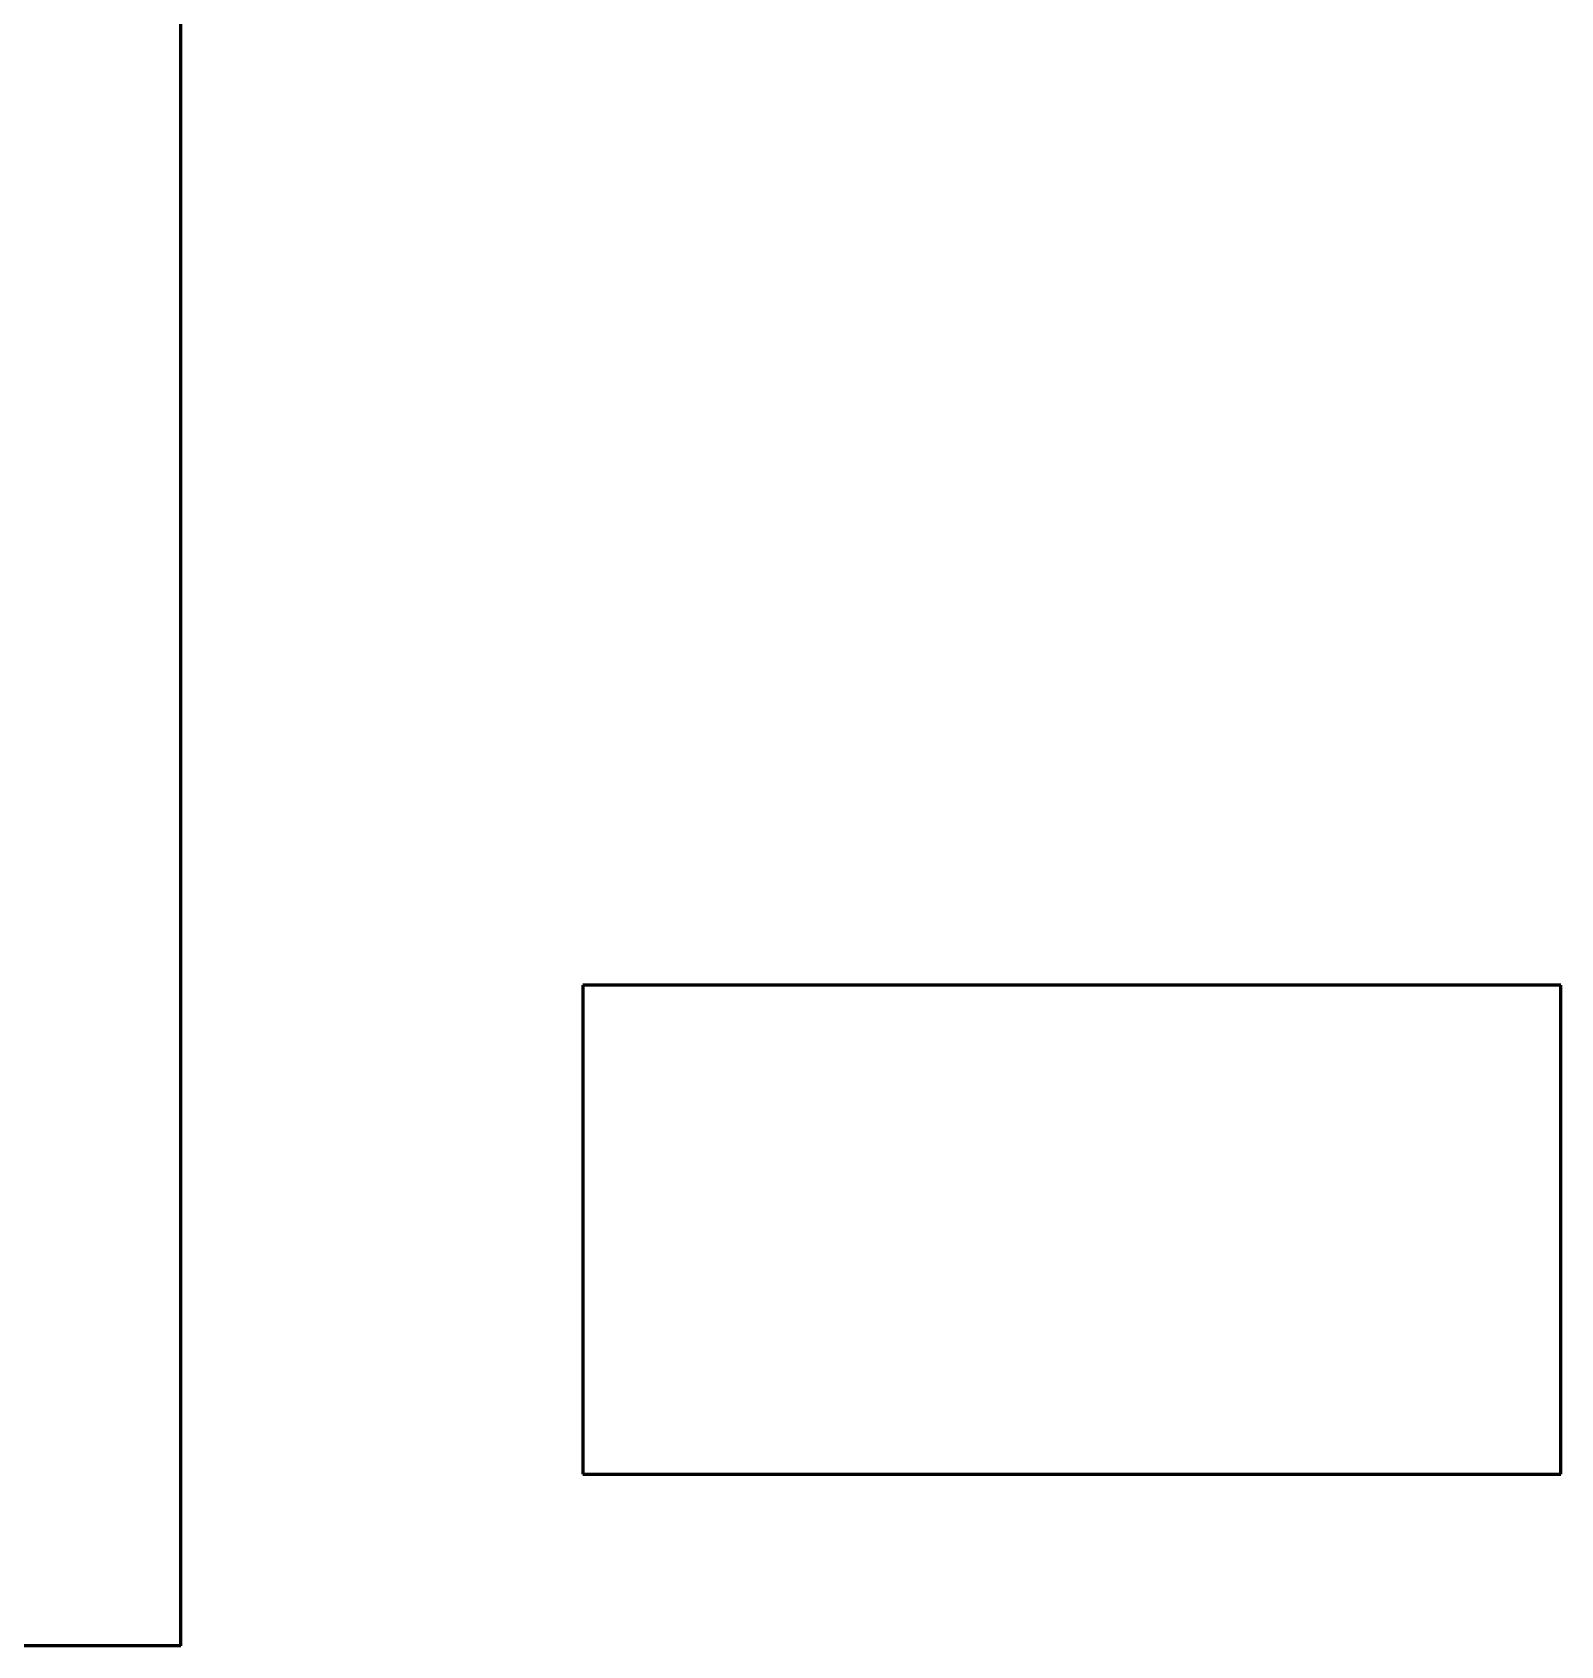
# Model space of a CAD drawing. Extents: x 0 to 297, y 0 to 292.
# Drawn here: x 141.499 to 145.406, y 99.606 to 103.731 of the extents above; entities that cross this region are included whole.
import ezdxf

# ---------------------------------------------------------------- set-up
doc = ezdxf.new("R2010")
doc.units = 0
doc.header["$MEASUREMENT"] = 0
doc.linetypes.add('K5LT_BASIC', pattern=[0])
doc.layers.add('Системный слой', color=7, linetype='Continuous')

# ---------------------------------------------------------------- blocks, each defined once
blk = doc.blocks.new('*U')
at = {"layer": 'Системный слой', "linetype": 'K5LT_BASIC', "lineweight": 60}
for p, q in [((145.4062, 101.2946), (142.9062, 101.2946)), ((142.9062, 101.2946), (142.9062, 100.0446)), ((145.4062, 100.0446), (145.4062, 101.2946)), ((142.9062, 100.0446), (145.4062, 100.0446))]:
    blk.add_line(p, q, dxfattribs=at)

msp = doc.modelspace()

# ---------------------------------------------------------------- linework, layer by layer
at = {"layer": 'Системный слой', "linetype": 'K5LT_BASIC', "lineweight": 60}
for q in [(141.8789, 113.6064), (133.879, 99.6064)]:
    msp.add_line((141.8789, 99.606), q, dxfattribs=at)

# ---------------------------------------------------------------- block references
at = {"layer": 'Системный слой'}
msp.add_blockref('*U', (0, 0), dxfattribs=at)
msp.add_blockref('*U', (0, 0), dxfattribs=at)
msp.add_blockref('*U', (0, 0), dxfattribs=at)
msp.add_blockref('*U', (0, 0), dxfattribs=at)
msp.add_blockref('*U', (0, 0), dxfattribs=at)
msp.add_blockref('*U', (0, 0), dxfattribs=at)
msp.add_blockref('*U', (0, 0), dxfattribs=at)
msp.add_blockref('*U', (0, 0), dxfattribs=at)
msp.add_blockref('*U', (0, 0), dxfattribs=at)
msp.add_blockref('*U', (0, 0), dxfattribs=at)
msp.add_blockref('*U', (0, 0), dxfattribs=at)
msp.add_blockref('*U', (0, 0), dxfattribs=at)
msp.add_blockref('*U', (0, 0), dxfattribs=at)
msp.add_blockref('*U', (0, 0), dxfattribs=at)
msp.add_blockref('*U', (0, 0), dxfattribs=at)
msp.add_blockref('*U', (0, 0), dxfattribs=at)
msp.add_blockref('*U', (0, 0), dxfattribs=at)
msp.add_blockref('*U', (0, 0), dxfattribs=at)
msp.add_blockref('*U', (0, 0), dxfattribs=at)
msp.add_blockref('*U', (0, 0), dxfattribs=at)
msp.add_blockref('*U', (0, 0), dxfattribs=at)
msp.add_blockref('*U', (0, 0), dxfattribs=at)
msp.add_blockref('*U', (0, 0), dxfattribs=at)
msp.add_blockref('*U', (0, 0), dxfattribs=at)
msp.add_blockref('*U', (0, 0), dxfattribs=at)
msp.add_blockref('*U', (0, 0), dxfattribs=at)
msp.add_blockref('*U', (0, 0), dxfattribs=at)
msp.add_blockref('*U', (0, 0), dxfattribs=at)
msp.add_blockref('*U', (0, 0), dxfattribs=at)
msp.add_blockref('*U', (0, 0), dxfattribs=at)
msp.add_blockref('*U', (0, 0), dxfattribs=at)
msp.add_blockref('*U', (0, 0), dxfattribs=at)
msp.add_blockref('*U', (0, 0), dxfattribs=at)
msp.add_blockref('*U', (0, 0), dxfattribs=at)
msp.add_blockref('*U', (0, 0), dxfattribs=at)
msp.add_blockref('*U', (0, 0), dxfattribs=at)
msp.add_blockref('*U', (0, 0), dxfattribs=at)
msp.add_blockref('*U', (0, 0), dxfattribs=at)
msp.add_blockref('*U', (0, 0), dxfattribs=at)
msp.add_blockref('*U', (0, 0), dxfattribs=at)
msp.add_blockref('*U', (0, 0), dxfattribs=at)
msp.add_blockref('*U', (0, 0), dxfattribs=at)
msp.add_blockref('*U', (0, 0), dxfattribs=at)
msp.add_blockref('*U', (0, 0), dxfattribs=at)
msp.add_blockref('*U', (0, 0), dxfattribs=at)
msp.add_blockref('*U', (0, 0), dxfattribs=at)
msp.add_blockref('*U', (0, 0), dxfattribs=at)
msp.add_blockref('*U', (0, 0), dxfattribs=at)
msp.add_blockref('*U', (0, 0), dxfattribs=at)
msp.add_blockref('*U', (0, 0), dxfattribs=at)
msp.add_blockref('*U', (0, 0), dxfattribs=at)
msp.add_blockref('*U', (0, 0), dxfattribs=at)
msp.add_blockref('*U', (0, 0), dxfattribs=at)
msp.add_blockref('*U', (0, 0), dxfattribs=at)
msp.add_blockref('*U', (0, 0), dxfattribs=at)
msp.add_blockref('*U', (0, 0), dxfattribs=at)
msp.add_blockref('*U', (0, 0), dxfattribs=at)
msp.add_blockref('*U', (0, 0), dxfattribs=at)
msp.add_blockref('*U', (0, 0), dxfattribs=at)
msp.add_blockref('*U', (0, 0), dxfattribs=at)
msp.add_blockref('*U', (0, 0), dxfattribs=at)
msp.add_blockref('*U', (0, 0), dxfattribs=at)
msp.add_blockref('*U', (0, 0), dxfattribs=at)
msp.add_blockref('*U', (0, 0), dxfattribs=at)
msp.add_blockref('*U', (0, 0), dxfattribs=at)
msp.add_blockref('*U', (0, 0), dxfattribs=at)
msp.add_blockref('*U', (0, 0), dxfattribs=at)
msp.add_blockref('*U', (0, 0), dxfattribs=at)
msp.add_blockref('*U', (0, 0), dxfattribs=at)
msp.add_blockref('*U', (0, 0), dxfattribs=at)
msp.add_blockref('*U', (0, 0), dxfattribs=at)
msp.add_blockref('*U', (0, 0), dxfattribs=at)
msp.add_blockref('*U', (0, 0), dxfattribs=at)
msp.add_blockref('*U', (0, 0), dxfattribs=at)
msp.add_blockref('*U', (0, 0), dxfattribs=at)
msp.add_blockref('*U', (0, 0), dxfattribs=at)
msp.add_blockref('*U', (0, 0), dxfattribs=at)
msp.add_blockref('*U', (0, 0), dxfattribs=at)
msp.add_blockref('*U', (0, 0), dxfattribs=at)
msp.add_blockref('*U', (0, 0), dxfattribs=at)
msp.add_blockref('*U', (0, 0), dxfattribs=at)
msp.add_blockref('*U', (0, 0), dxfattribs=at)
msp.add_blockref('*U', (0, 0), dxfattribs=at)
msp.add_blockref('*U', (0, 0), dxfattribs=at)
msp.add_blockref('*U', (0, 0), dxfattribs=at)
msp.add_blockref('*U', (0, 0), dxfattribs=at)
msp.add_blockref('*U', (0, 0), dxfattribs=at)
msp.add_blockref('*U', (0, 0), dxfattribs=at)
msp.add_blockref('*U', (0, 0), dxfattribs=at)
msp.add_blockref('*U', (0, 0), dxfattribs=at)
msp.add_blockref('*U', (0, 0), dxfattribs=at)
msp.add_blockref('*U', (0, 0), dxfattribs=at)
msp.add_blockref('*U', (0, 0), dxfattribs=at)
msp.add_blockref('*U', (0, 0), dxfattribs=at)
msp.add_blockref('*U', (0, 0), dxfattribs=at)
msp.add_blockref('*U', (0, 0), dxfattribs=at)
msp.add_blockref('*U', (0, 0), dxfattribs=at)
msp.add_blockref('*U', (0, 0), dxfattribs=at)
msp.add_blockref('*U', (0, 0), dxfattribs=at)
msp.add_blockref('*U', (0, 0), dxfattribs=at)
msp.add_blockref('*U', (0, 0), dxfattribs=at)
msp.add_blockref('*U', (0, 0), dxfattribs=at)
msp.add_blockref('*U', (0, 0), dxfattribs=at)
msp.add_blockref('*U', (0, 0), dxfattribs=at)
msp.add_blockref('*U', (0, 0), dxfattribs=at)
msp.add_blockref('*U', (0, 0), dxfattribs=at)
msp.add_blockref('*U', (0, 0), dxfattribs=at)
msp.add_blockref('*U', (0, 0), dxfattribs=at)
msp.add_blockref('*U', (0, 0), dxfattribs=at)
msp.add_blockref('*U', (0, 0), dxfattribs=at)
msp.add_blockref('*U', (0, 0), dxfattribs=at)
msp.add_blockref('*U', (0, 0), dxfattribs=at)
msp.add_blockref('*U', (0, 0), dxfattribs=at)
msp.add_blockref('*U', (0, 0), dxfattribs=at)
msp.add_blockref('*U', (0, 0), dxfattribs=at)
msp.add_blockref('*U', (0, 0), dxfattribs=at)
msp.add_blockref('*U', (0, 0), dxfattribs=at)
msp.add_blockref('*U', (0, 0), dxfattribs=at)
msp.add_blockref('*U', (0, 0), dxfattribs=at)
msp.add_blockref('*U', (0, 0), dxfattribs=at)
msp.add_blockref('*U', (0, 0), dxfattribs=at)
msp.add_blockref('*U', (0, 0), dxfattribs=at)
msp.add_blockref('*U', (0, 0), dxfattribs=at)
msp.add_blockref('*U', (0, 0), dxfattribs=at)
msp.add_blockref('*U', (0, 0), dxfattribs=at)
msp.add_blockref('*U', (0, 0), dxfattribs=at)
msp.add_blockref('*U', (0, 0), dxfattribs=at)
msp.add_blockref('*U', (0, 0), dxfattribs=at)
msp.add_blockref('*U', (0, 0), dxfattribs=at)
msp.add_blockref('*U', (0, 0), dxfattribs=at)
msp.add_blockref('*U', (0, 0), dxfattribs=at)
msp.add_blockref('*U', (0, 0), dxfattribs=at)
msp.add_blockref('*U', (0, 0), dxfattribs=at)
msp.add_blockref('*U', (0, 0), dxfattribs=at)
msp.add_blockref('*U', (0, 0), dxfattribs=at)
msp.add_blockref('*U', (0, 0), dxfattribs=at)
msp.add_blockref('*U', (0, 0), dxfattribs=at)
msp.add_blockref('*U', (0, 0), dxfattribs=at)
msp.add_blockref('*U', (0, 0), dxfattribs=at)
msp.add_blockref('*U', (0, 0), dxfattribs=at)
msp.add_blockref('*U', (0, 0), dxfattribs=at)
msp.add_blockref('*U', (0, 0), dxfattribs=at)
msp.add_blockref('*U', (0, 0), dxfattribs=at)
msp.add_blockref('*U', (0, 0), dxfattribs=at)
msp.add_blockref('*U', (0, 0), dxfattribs=at)
msp.add_blockref('*U', (0, 0), dxfattribs=at)
msp.add_blockref('*U', (0, 0), dxfattribs=at)
msp.add_blockref('*U', (0, 0), dxfattribs=at)
msp.add_blockref('*U', (0, 0), dxfattribs=at)
msp.add_blockref('*U', (0, 0), dxfattribs=at)
msp.add_blockref('*U', (0, 0), dxfattribs=at)
msp.add_blockref('*U', (0, 0), dxfattribs=at)
msp.add_blockref('*U', (0, 0), dxfattribs=at)
msp.add_blockref('*U', (0, 0), dxfattribs=at)
msp.add_blockref('*U', (0, 0), dxfattribs=at)
msp.add_blockref('*U', (0, 0), dxfattribs=at)
msp.add_blockref('*U', (0, 0), dxfattribs=at)
msp.add_blockref('*U', (0, 0), dxfattribs=at)
msp.add_blockref('*U', (0, 0), dxfattribs=at)
msp.add_blockref('*U', (0, 0), dxfattribs=at)
msp.add_blockref('*U', (0, 0), dxfattribs=at)
msp.add_blockref('*U', (0, 0), dxfattribs=at)
msp.add_blockref('*U', (0, 0), dxfattribs=at)
msp.add_blockref('*U', (0, 0), dxfattribs=at)
msp.add_blockref('*U', (0, 0), dxfattribs=at)
msp.add_blockref('*U', (0, 0), dxfattribs=at)
msp.add_blockref('*U', (0, 0), dxfattribs=at)
msp.add_blockref('*U', (0, 0), dxfattribs=at)
msp.add_blockref('*U', (0, 0), dxfattribs=at)
msp.add_blockref('*U', (0, 0), dxfattribs=at)
msp.add_blockref('*U', (0, 0), dxfattribs=at)
msp.add_blockref('*U', (0, 0), dxfattribs=at)
msp.add_blockref('*U', (0, 0), dxfattribs=at)
msp.add_blockref('*U', (0, 0), dxfattribs=at)
msp.add_blockref('*U', (0, 0), dxfattribs=at)
msp.add_blockref('*U', (0, 0), dxfattribs=at)
msp.add_blockref('*U', (0, 0), dxfattribs=at)
msp.add_blockref('*U', (0, 0), dxfattribs=at)
msp.add_blockref('*U', (0, 0), dxfattribs=at)
msp.add_blockref('*U', (0, 0), dxfattribs=at)
msp.add_blockref('*U', (0, 0), dxfattribs=at)
msp.add_blockref('*U', (0, 0), dxfattribs=at)
msp.add_blockref('*U', (0, 0), dxfattribs=at)
msp.add_blockref('*U', (0, 0), dxfattribs=at)
msp.add_blockref('*U', (0, 0), dxfattribs=at)
msp.add_blockref('*U', (0, 0), dxfattribs=at)
msp.add_blockref('*U', (0, 0), dxfattribs=at)
msp.add_blockref('*U', (0, 0), dxfattribs=at)
msp.add_blockref('*U', (0, 0), dxfattribs=at)
msp.add_blockref('*U', (0, 0), dxfattribs=at)
msp.add_blockref('*U', (0, 0), dxfattribs=at)
msp.add_blockref('*U', (0, 0), dxfattribs=at)
msp.add_blockref('*U', (0, 0), dxfattribs=at)
msp.add_blockref('*U', (0, 0), dxfattribs=at)
msp.add_blockref('*U', (0, 0), dxfattribs=at)
msp.add_blockref('*U', (0, 0), dxfattribs=at)
msp.add_blockref('*U', (0, 0), dxfattribs=at)
msp.add_blockref('*U', (0, 0), dxfattribs=at)
msp.add_blockref('*U', (0, 0), dxfattribs=at)
msp.add_blockref('*U', (0, 0), dxfattribs=at)
msp.add_blockref('*U', (0, 0), dxfattribs=at)
msp.add_blockref('*U', (0, 0), dxfattribs=at)
msp.add_blockref('*U', (0, 0), dxfattribs=at)
msp.add_blockref('*U', (0, 0), dxfattribs=at)
msp.add_blockref('*U', (0, 0), dxfattribs=at)
msp.add_blockref('*U', (0, 0), dxfattribs=at)
msp.add_blockref('*U', (0, 0), dxfattribs=at)
msp.add_blockref('*U', (0, 0), dxfattribs=at)
msp.add_blockref('*U', (0, 0), dxfattribs=at)
msp.add_blockref('*U', (0, 0), dxfattribs=at)
msp.add_blockref('*U', (0, 0), dxfattribs=at)
msp.add_blockref('*U', (0, 0), dxfattribs=at)
msp.add_blockref('*U', (0, 0), dxfattribs=at)
msp.add_blockref('*U', (0, 0), dxfattribs=at)
msp.add_blockref('*U', (0, 0), dxfattribs=at)
msp.add_blockref('*U', (0, 0), dxfattribs=at)
msp.add_blockref('*U', (0, 0), dxfattribs=at)
msp.add_blockref('*U', (0, 0), dxfattribs=at)
msp.add_blockref('*U', (0, 0), dxfattribs=at)
msp.add_blockref('*U', (0, 0), dxfattribs=at)
msp.add_blockref('*U', (0, 0), dxfattribs=at)
msp.add_blockref('*U', (0, 0), dxfattribs=at)
msp.add_blockref('*U', (0, 0), dxfattribs=at)
msp.add_blockref('*U', (0, 0), dxfattribs=at)
msp.add_blockref('*U', (0, 0), dxfattribs=at)
msp.add_blockref('*U', (0, 0), dxfattribs=at)
msp.add_blockref('*U', (0, 0), dxfattribs=at)
msp.add_blockref('*U', (0, 0), dxfattribs=at)
msp.add_blockref('*U', (0, 0), dxfattribs=at)
msp.add_blockref('*U', (0, 0), dxfattribs=at)
msp.add_blockref('*U', (0, 0), dxfattribs=at)
msp.add_blockref('*U', (0, 0), dxfattribs=at)
msp.add_blockref('*U', (0, 0), dxfattribs=at)
msp.add_blockref('*U', (0, 0), dxfattribs=at)
msp.add_blockref('*U', (0, 0), dxfattribs=at)
msp.add_blockref('*U', (0, 0), dxfattribs=at)
msp.add_blockref('*U', (0, 0), dxfattribs=at)
msp.add_blockref('*U', (0, 0), dxfattribs=at)
msp.add_blockref('*U', (0, 0), dxfattribs=at)
msp.add_blockref('*U', (0, 0), dxfattribs=at)
msp.add_blockref('*U', (0, 0), dxfattribs=at)
msp.add_blockref('*U', (0, 0), dxfattribs=at)
msp.add_blockref('*U', (0, 0), dxfattribs=at)
msp.add_blockref('*U', (0, 0), dxfattribs=at)
msp.add_blockref('*U', (0, 0), dxfattribs=at)
msp.add_blockref('*U', (0, 0), dxfattribs=at)
msp.add_blockref('*U', (0, 0), dxfattribs=at)
msp.add_blockref('*U', (0, 0), dxfattribs=at)
msp.add_blockref('*U', (0, 0), dxfattribs=at)
msp.add_blockref('*U', (0, 0), dxfattribs=at)
msp.add_blockref('*U', (0, 0), dxfattribs=at)
msp.add_blockref('*U', (0, 0), dxfattribs=at)
msp.add_blockref('*U', (0, 0), dxfattribs=at)
msp.add_blockref('*U', (0, 0), dxfattribs=at)
msp.add_blockref('*U', (0, 0), dxfattribs=at)
msp.add_blockref('*U', (0, 0), dxfattribs=at)
msp.add_blockref('*U', (0, 0), dxfattribs=at)
msp.add_blockref('*U', (0, 0), dxfattribs=at)
msp.add_blockref('*U', (0, 0), dxfattribs=at)
msp.add_blockref('*U', (0, 0), dxfattribs=at)
msp.add_blockref('*U', (0, 0), dxfattribs=at)
msp.add_blockref('*U', (0, 0), dxfattribs=at)
msp.add_blockref('*U', (0, 0), dxfattribs=at)
msp.add_blockref('*U', (0, 0), dxfattribs=at)
msp.add_blockref('*U', (0, 0), dxfattribs=at)
msp.add_blockref('*U', (0, 0), dxfattribs=at)
msp.add_blockref('*U', (0, 0), dxfattribs=at)
msp.add_blockref('*U', (0, 0), dxfattribs=at)
msp.add_blockref('*U', (0, 0), dxfattribs=at)
msp.add_blockref('*U', (0, 0), dxfattribs=at)
msp.add_blockref('*U', (0, 0), dxfattribs=at)
msp.add_blockref('*U', (0, 0), dxfattribs=at)
msp.add_blockref('*U', (0, 0), dxfattribs=at)
msp.add_blockref('*U', (0, 0), dxfattribs=at)
msp.add_blockref('*U', (0, 0), dxfattribs=at)
msp.add_blockref('*U', (0, 0), dxfattribs=at)
msp.add_blockref('*U', (0, 0), dxfattribs=at)
msp.add_blockref('*U', (0, 0), dxfattribs=at)
msp.add_blockref('*U', (0, 0), dxfattribs=at)
msp.add_blockref('*U', (0, 0), dxfattribs=at)
msp.add_blockref('*U', (0, 0), dxfattribs=at)
msp.add_blockref('*U', (0, 0), dxfattribs=at)
msp.add_blockref('*U', (0, 0), dxfattribs=at)
msp.add_blockref('*U', (0, 0), dxfattribs=at)
msp.add_blockref('*U', (0, 0), dxfattribs=at)
msp.add_blockref('*U', (0, 0), dxfattribs=at)
msp.add_blockref('*U', (0, 0), dxfattribs=at)
msp.add_blockref('*U', (0, 0), dxfattribs=at)
msp.add_blockref('*U', (0, 0), dxfattribs=at)
msp.add_blockref('*U', (0, 0), dxfattribs=at)
msp.add_blockref('*U', (0, 0), dxfattribs=at)
msp.add_blockref('*U', (0, 0), dxfattribs=at)
msp.add_blockref('*U', (0, 0), dxfattribs=at)
msp.add_blockref('*U', (0, 0), dxfattribs=at)
msp.add_blockref('*U', (0, 0), dxfattribs=at)
msp.add_blockref('*U', (0, 0), dxfattribs=at)
msp.add_blockref('*U', (0, 0), dxfattribs=at)
msp.add_blockref('*U', (0, 0), dxfattribs=at)
msp.add_blockref('*U', (0, 0), dxfattribs=at)
msp.add_blockref('*U', (0, 0), dxfattribs=at)
msp.add_blockref('*U', (0, 0), dxfattribs=at)
msp.add_blockref('*U', (0, 0), dxfattribs=at)
msp.add_blockref('*U', (0, 0), dxfattribs=at)
msp.add_blockref('*U', (0, 0), dxfattribs=at)
msp.add_blockref('*U', (0, 0), dxfattribs=at)

doc.saveas('drawing.dxf')
